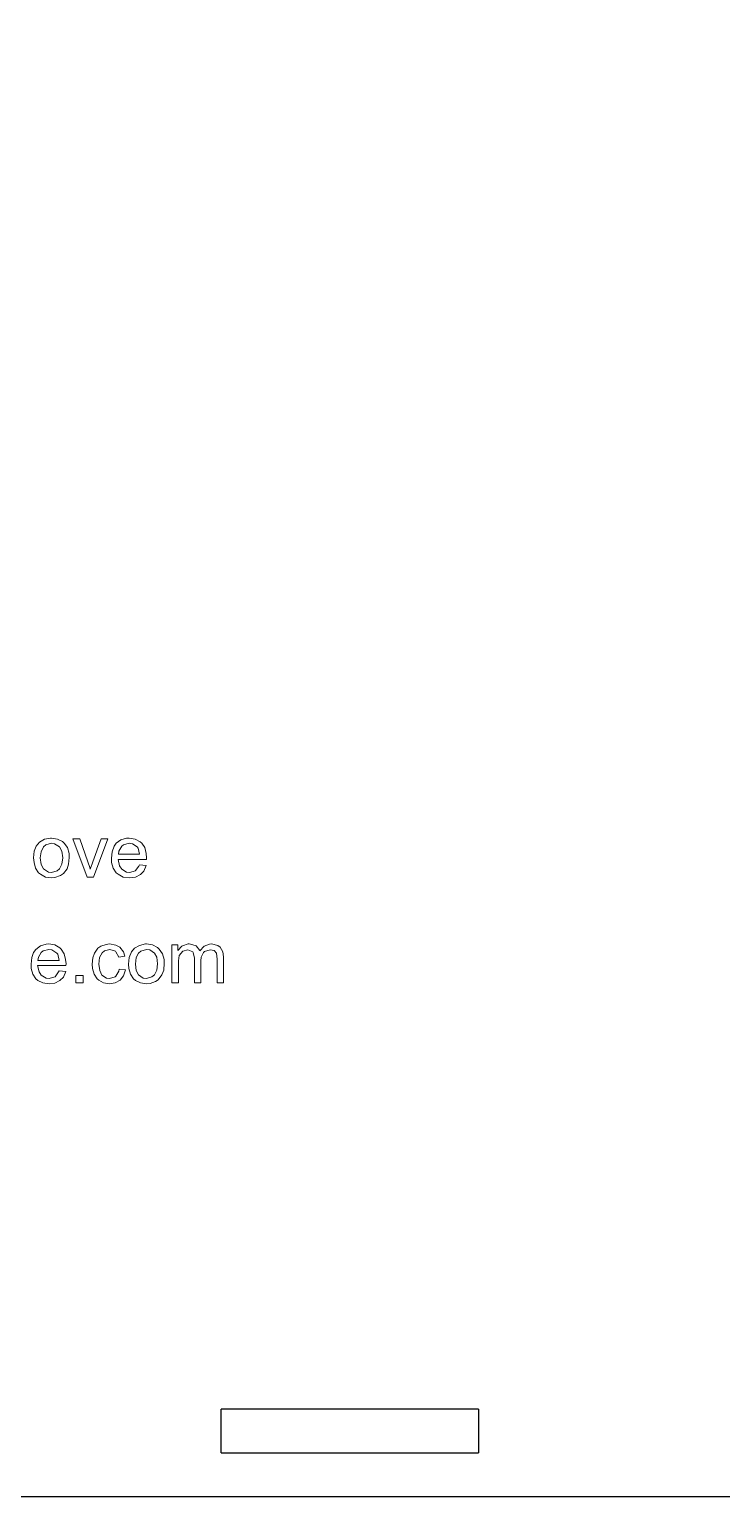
# Model space of a CAD drawing. Header units: inches. Extents: x 24.6 to 100.5, y -17.5 to 39.
# Drawn here: x 44.354 to 46.329, y 15.823 to 20.008 of the extents above; entities that cross this region are included whole.
import ezdxf

# ---------------------------------------------------------------- set-up
doc = ezdxf.new("R2010")
doc.units = ezdxf.units.IN
doc.header["$MEASUREMENT"] = 0

msp = doc.modelspace()

# ---------------------------------------------------------------- linework, layer by layer
at = {"color": 4}
for p, q in [((45.63476, 16.07265), (44.90116, 16.07265)), ((44.90116, 15.94765), (44.90116, 16.07265)), ((45.63476, 16.07265), (45.63476, 15.94765)), ((44.90116, 15.94765), (45.63476, 15.94765))]:
    msp.add_line(p, q, dxfattribs=at)
msp.add_lwpolyline([(51.71724, 23.45993), (41.67389, 23.45993, 0.4142136), (41.42389, 23.20993), (41.42389, 16.07265, 0.4142136), (41.67389, 15.82265), (51.71724, 15.82265, 0.4142136), (51.96724, 16.07265), (51.96724, 23.20993, 0.4142136)], format="xyb", close=True, dxfattribs=at)
at = {"color": 5, "lineweight": 0}
for points in [[(44.45352, 17.68689), (44.44832, 17.69143), (44.43403, 17.69858), (44.41714, 17.70118), (44.4139, 17.70118), (44.39701, 17.69793), (44.38272, 17.68949), (44.37362, 17.67844), (44.36778, 17.6635), (44.36583, 17.64467), (44.36713, 17.63168), (44.37168, 17.61544), (44.38012, 17.60245)], [(44.38012, 17.60245), (44.38532, 17.5979), (44.39961, 17.59011), (44.41714, 17.58816), (44.42689, 17.58881), (44.44312, 17.59465), (44.45092, 17.59985), (44.46131, 17.61349), (44.46586, 17.62713), (44.46781, 17.64597), (44.46716, 17.65766), (44.46261, 17.6739), (44.45352, 17.68689)], [(44.41714, 17.6031), (44.40805, 17.6044), (44.39376, 17.61349), (44.38726, 17.62583), (44.38467, 17.64467), (44.38726, 17.66221), (44.39376, 17.67585), (44.40091, 17.68169), (44.41714, 17.68624)], [(44.41714, 17.68624), (44.42559, 17.68494), (44.43988, 17.67585), (44.44637, 17.6635), (44.44897, 17.64532), (44.44637, 17.62648), (44.43988, 17.61349), (44.43273, 17.60764), (44.41714, 17.6031)], [(44.49769, 17.69923), (44.4782, 17.69923), (44.51912, 17.59011)], [(44.52756, 17.61219), (44.52626, 17.61739), (44.52107, 17.63363), (44.49769, 17.69923)], [(44.51912, 17.59011), (44.53666, 17.59011), (44.57758, 17.69923), (44.55874, 17.69923), (44.53471, 17.63298), (44.53276, 17.62778), (44.52756, 17.61219)], [(44.60161, 17.68624), (44.59576, 17.67779), (44.58992, 17.66221), (44.58797, 17.64402), (44.58862, 17.63168), (44.59317, 17.61544), (44.60161, 17.60245)], [(44.63863, 17.70118), (44.63084, 17.70118), (44.61525, 17.69598), (44.60161, 17.68624)], [(44.60811, 17.65506), (44.6094, 17.6635), (44.6172, 17.67779), (44.62239, 17.68169), (44.63863, 17.68624)], [(44.63863, 17.68624), (44.64773, 17.68494), (44.66137, 17.67585), (44.66396, 17.6726), (44.66851, 17.65506), (44.60811, 17.65506)], [(44.688, 17.64467), (44.68735, 17.65701), (44.6828, 17.6739), (44.67436, 17.68689), (44.66981, 17.69078), (44.65552, 17.69858), (44.63863, 17.70118)], [(44.60161, 17.60245), (44.60746, 17.5979), (44.62175, 17.59011), (44.63928, 17.58816), (44.65617, 17.59011), (44.67046, 17.59725), (44.6802, 17.60699), (44.68735, 17.62323), (44.66851, 17.62518)], [(44.63993, 17.6031), (44.63084, 17.6044), (44.6172, 17.61284), (44.6107, 17.62193), (44.60681, 17.64012), (44.688, 17.64012), (44.688, 17.64467)], [(44.66851, 17.62518), (44.66656, 17.62128), (44.65682, 17.60829), (44.65617, 17.60764), (44.63993, 17.6031)], [(44.37233, 17.38356), (44.36583, 17.37511), (44.36063, 17.36017), (44.35869, 17.34134), (44.35934, 17.32965), (44.36388, 17.31276), (44.37233, 17.29977)], [(44.40935, 17.39915), (44.40155, 17.3985), (44.38532, 17.39395), (44.37233, 17.38356)], [(44.37817, 17.35238), (44.38012, 17.36147), (44.38791, 17.37511), (44.39311, 17.37966), (44.40935, 17.38356)], [(44.40935, 17.38356), (44.41844, 17.38226), (44.43208, 17.37316), (44.43468, 17.36992), (44.43923, 17.35238), (44.37817, 17.35238)], [(44.45871, 17.34264), (44.45741, 17.35498), (44.45287, 17.37122), (44.44442, 17.38421), (44.44053, 17.3881), (44.42624, 17.39655), (44.40935, 17.39915)], [(44.549, 17.3868), (44.53925, 17.37251), (44.53536, 17.35952), (44.53341, 17.34199), (44.53406, 17.329), (44.53861, 17.31276), (44.54705, 17.29977)], [(44.58277, 17.39915), (44.57303, 17.39785), (44.55744, 17.39265), (44.549, 17.3868)], [(44.58277, 17.30042), (44.57433, 17.30172), (44.56069, 17.31016), (44.55484, 17.32315), (44.55225, 17.34199), (44.55419, 17.36082), (44.56134, 17.37381), (44.56783, 17.37966), (44.58342, 17.38356)], [(44.58342, 17.38356), (44.59966, 17.37836), (44.60096, 17.37706), (44.60875, 17.36147), (44.62629, 17.36472), (44.62239, 17.37706), (44.612, 17.39005), (44.60031, 17.3959), (44.58277, 17.39915)], [(44.688, 17.39915), (44.68475, 17.39915), (44.66786, 17.39525), (44.65357, 17.3868), (44.64513, 17.37641), (44.63863, 17.36082), (44.63668, 17.34199), (44.63798, 17.329), (44.64253, 17.31276), (44.65097, 17.29977)], [(44.65097, 17.29977), (44.65617, 17.29522), (44.67046, 17.28808), (44.688, 17.28548), (44.69839, 17.28613), (44.71398, 17.29197), (44.72177, 17.29717), (44.73217, 17.31081), (44.73736, 17.32445), (44.73866, 17.34394), (44.73801, 17.35498), (44.73346, 17.37122), (44.72437, 17.38421)], [(44.688, 17.30042), (44.6789, 17.30172), (44.66526, 17.31081), (44.65812, 17.3238), (44.65617, 17.34199), (44.65812, 17.36017), (44.66526, 17.37316), (44.67176, 17.37901), (44.688, 17.38356)], [(44.72437, 17.38421), (44.71982, 17.38875), (44.70489, 17.39655), (44.688, 17.39915)], [(44.688, 17.38356), (44.69709, 17.38226), (44.71073, 17.37316), (44.71723, 17.36147), (44.71982, 17.34264), (44.71788, 17.32445), (44.71073, 17.31081), (44.70359, 17.30496), (44.688, 17.30042)], [(44.77698, 17.38096), (44.77698, 17.39655), (44.7601, 17.39655), (44.7601, 17.28808), (44.77893, 17.28808), (44.77893, 17.35108), (44.78153, 17.36667), (44.79127, 17.37901)], [(44.78867, 17.3933), (44.77698, 17.38096)], [(44.84064, 17.37966), (44.83999, 17.38096), (44.82959, 17.39395), (44.827, 17.39525), (44.80946, 17.39915), (44.80686, 17.39915), (44.79062, 17.39395), (44.78867, 17.3933)], [(44.79127, 17.37901), (44.80556, 17.38291)], [(44.80556, 17.38291), (44.8205, 17.37706), (44.82115, 17.37511), (44.82505, 17.35822), (44.82505, 17.28808), (44.84324, 17.28808), (44.84324, 17.35108), (44.84388, 17.36147), (44.85103, 17.37511), (44.85363, 17.37771)], [(44.87376, 17.39915), (44.86727, 17.3985), (44.85233, 17.39265), (44.84064, 17.37966)], [(44.85363, 17.37771), (44.86987, 17.38291)], [(44.86987, 17.38291), (44.88091, 17.38031), (44.8874, 17.37251), (44.88935, 17.35628), (44.88935, 17.28808), (44.90754, 17.28808), (44.90754, 17.36212), (44.90559, 17.37641), (44.89845, 17.39005)], [(44.89845, 17.39005), (44.8913, 17.39525), (44.87376, 17.39915)], [(44.41, 17.30042), (44.40155, 17.30172), (44.38726, 17.31016), (44.38142, 17.3199), (44.37752, 17.33744), (44.45806, 17.33744), (44.45871, 17.34264)], [(44.37233, 17.29977), (44.37817, 17.29522), (44.39246, 17.28808), (44.41, 17.28548), (44.42689, 17.28743), (44.44118, 17.29457), (44.45092, 17.30431), (44.45806, 17.32055), (44.43858, 17.3225)], [(44.43858, 17.3225), (44.43728, 17.31925), (44.42754, 17.30561), (44.42624, 17.30496), (44.41, 17.30042)], [(44.48599, 17.28808), (44.48599, 17.30886), (44.50743, 17.30886), (44.50743, 17.28808), (44.48599, 17.28808)], [(44.54705, 17.29977), (44.5516, 17.29587), (44.56524, 17.28808), (44.58277, 17.28548), (44.59836, 17.28808), (44.61265, 17.29587), (44.62239, 17.30821), (44.62824, 17.3251), (44.61005, 17.3277), (44.60875, 17.3212), (44.60096, 17.30691), (44.59901, 17.30561), (44.58277, 17.30042)]]:
    msp.add_lwpolyline(points, dxfattribs=at)

doc.saveas('drawing.dxf')
